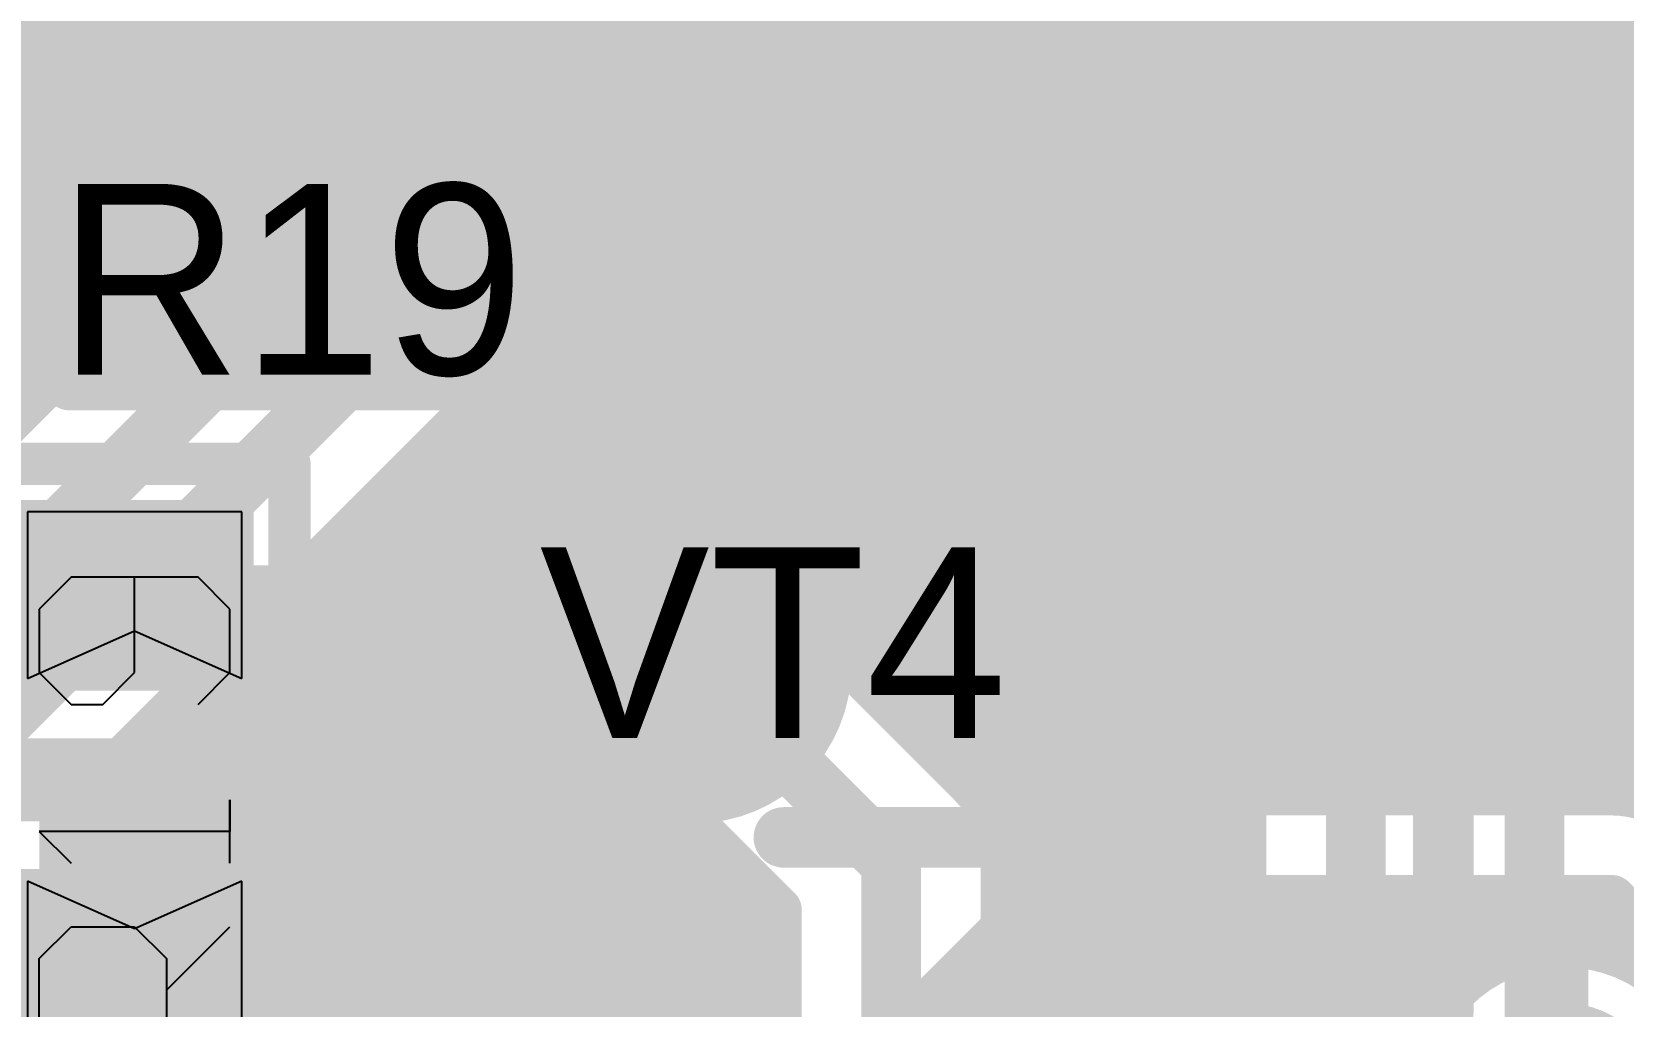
# Model space of a CAD drawing. Header units: millimetres. Extents: x 0.11 to 5.67, y 0.55 to 4.24.
# Drawn here: x 4.5244 to 4.7873, y 1.9892 to 2.1501 of the extents above; entities that cross this region are included whole.
import ezdxf

# ---------------------------------------------------------------- set-up
doc = ezdxf.new("R2010")
doc.units = ezdxf.units.MM
doc.header["$MEASUREMENT"] = 0
for name, color, linetype in [('BottomLayer', 5, 'Continuous'), ('InternalPlane1', 76, 'Continuous'), ('InternalPlane2', 16, 'Continuous'), ('Mechanical3', 76, 'Continuous'), ('MultiLayer', 9, 'Continuous'), ('TopLayer', 1, 'Continuous'), ('TopOverlay', 2, 'Continuous'), ('TopPaste', 8, 'Continuous'), ('TopSolder', 216, 'Continuous'), ('ViaHoleLayer', 16, 'Continuous')]:
    doc.layers.add(name, color=color, linetype=linetype)

# ---------------------------------------------------------------- blocks, each defined once
blk = doc.blocks.new('PBD16_44')
at = {"layer": 'TopOverlay', "const_width": 0.01}
blk.add_lwpolyline([(0.775, 0.175), (-0.085, 0.175)], dxfattribs=at)
blk = doc.blocks.new('SOT_23_123__62')
at = {"layer": 'Mechanical3'}
for p, q in [((-0.04429, 0.01967), (-0.04429, -0.00132)), ((-0.0233, -0.00132), (-0.0233, 0.01967)), ((-0.01281, 0.01967), (0.00819, 0.01967)), ((0.00819, 0.01967), (-0.00231, 0.01967)), ((-0.00231, 0.01967), (-0.00231, -0.01181)), ((0.03442, 0.01967), (0.01868, 0.00393)), ((0.03442, -0.01181), (0.03442, 0.01967)), ((0.01868, 0.00393), (0.03967, 0.00393)), ((-0.04429, -0.00132), (-0.0338, -0.01181)), ((-0.0338, -0.01181), (-0.0233, -0.00132))]:
    blk.add_line(p, q, dxfattribs=at)
at = {"layer": 'TopLayer', "const_width": 0.02807}
for points in [[(0.03027, 0.03866), (0.06125, 0.03866)], [(-0.06073, -0.00134), (-0.02975, -0.00134)], [(0.03027, -0.04134), (0.06125, -0.04134)]]:
    blk.add_lwpolyline(points, dxfattribs=at)
at = {"layer": 'TopLayer', "const_width": 0.01404}
for points in [[(0.02325, 0.03866, 1), (0.03729, 0.03866, 1)], [(0.05423, 0.03866, 1), (0.06827, 0.03866, 1)], [(-0.06775, -0.00134, 1), (-0.05371, -0.00134, 1)], [(-0.03677, -0.00134, 1), (-0.02273, -0.00134, 1)], [(0.02325, -0.04134, 1), (0.03729, -0.04134, 1)], [(0.05423, -0.04134, 1), (0.06827, -0.04134, 1)]]:
    blk.add_lwpolyline(points, format="xyb", close=True, dxfattribs=at)
at = {"layer": 'TopOverlay', "const_width": 0.01}
for points in [[(-0.02424, 0.05866), (-0.02424, 0.02866)], [(0.01576, 0.05866), (-0.02424, 0.05866)], [(0.02576, 0.00866), (0.02576, -0.01134)], [(-0.02424, -0.03134), (-0.02424, -0.06134)], [(0.01576, -0.06134), (-0.02424, -0.06134)]]:
    blk.add_lwpolyline(points, dxfattribs=at)
at = {"layer": 'TopOverlay', "const_width": 0.005}
for points in [[(-0.02674, 0.05866, 1), (-0.02174, 0.05866, 1)], [(-0.02674, 0.05866, 1), (-0.02174, 0.05866, 1)], [(0.01326, 0.05866, 1), (0.01826, 0.05866, 1)], [(-0.02674, 0.02866, 1), (-0.02174, 0.02866, 1)], [(0.02326, 0.00866, 1), (0.02826, 0.00866, 1)], [(0.02326, -0.01134, 1), (0.02826, -0.01134, 1)], [(-0.02674, -0.03134, 1), (-0.02174, -0.03134, 1)], [(-0.02674, -0.06134, 1), (-0.02174, -0.06134, 1)], [(-0.02674, -0.06134, 1), (-0.02174, -0.06134, 1)], [(0.01326, -0.06134, 1), (0.01826, -0.06134, 1)]]:
    blk.add_lwpolyline(points, format="xyb", close=True, dxfattribs=at)
at = {"layer": 'TopPaste', "const_width": 0.02807}
for points in [[(0.03027, 0.03866), (0.06125, 0.03866)], [(-0.06073, -0.00134), (-0.02975, -0.00134)], [(0.03027, -0.04134), (0.06125, -0.04134)]]:
    blk.add_lwpolyline(points, dxfattribs=at)
at = {"layer": 'TopPaste', "const_width": 0.01404}
for points in [[(0.02325, 0.03866, 1), (0.03729, 0.03866, 1)], [(0.05423, 0.03866, 1), (0.06827, 0.03866, 1)], [(-0.06775, -0.00134, 1), (-0.05371, -0.00134, 1)], [(-0.03677, -0.00134, 1), (-0.02273, -0.00134, 1)], [(0.02325, -0.04134, 1), (0.03729, -0.04134, 1)], [(0.05423, -0.04134, 1), (0.06827, -0.04134, 1)]]:
    blk.add_lwpolyline(points, format="xyb", close=True, dxfattribs=at)
at = {"layer": 'TopSolder', "const_width": 0.03201}
for points in [[(0.03027, 0.03866), (0.06125, 0.03866)], [(-0.06073, -0.00134), (-0.02975, -0.00134)], [(0.03027, -0.04134), (0.06125, -0.04134)]]:
    blk.add_lwpolyline(points, dxfattribs=at)
at = {"layer": 'TopSolder', "const_width": 0.016}
for points in [[(0.02227, 0.03866, 1), (0.03827, 0.03866, 1)], [(0.05325, 0.03866, 1), (0.06925, 0.03866, 1)], [(-0.06873, -0.00134, 1), (-0.05273, -0.00134, 1)], [(-0.03775, -0.00134, 1), (-0.02175, -0.00134, 1)], [(0.02227, -0.04134, 1), (0.03827, -0.04134, 1)], [(0.05325, -0.04134, 1), (0.06925, -0.04134, 1)]]:
    blk.add_lwpolyline(points, format="xyb", close=True, dxfattribs=at)
blk = doc.blocks.new('SOT_23_123__63')
at = {"layer": 'Mechanical3'}
for p, q in [((-0.04429, 0.01967), (-0.04429, -0.00132)), ((-0.0233, -0.00132), (-0.0233, 0.01967)), ((-0.01281, 0.01967), (0.00819, 0.01967)), ((0.00819, 0.01967), (-0.00231, 0.01967)), ((-0.00231, 0.01967), (-0.00231, -0.01181)), ((0.01868, 0.01443), (0.02393, 0.01967)), ((0.02393, 0.01967), (0.03442, 0.01967)), ((0.03442, 0.01967), (0.03967, 0.01443)), ((0.03967, 0.01443), (0.03967, 0.00918)), ((0.03967, 0.00918), (0.03442, 0.00393)), ((0.03442, 0.00393), (0.02918, 0.00393)), ((0.02918, 0.00393), (0.03442, 0.00393)), ((0.03442, 0.00393), (0.03967, -0.00132)), ((-0.04429, -0.00132), (-0.0338, -0.01181)), ((-0.0338, -0.01181), (-0.0233, -0.00132)), ((0.03967, -0.00132), (0.03967, -0.00656)), ((0.02393, -0.01181), (0.01868, -0.00656)), ((0.03967, -0.00656), (0.03442, -0.01181)), ((0.03442, -0.01181), (0.02393, -0.01181))]:
    blk.add_line(p, q, dxfattribs=at)
at = {"layer": 'TopLayer', "const_width": 0.02807}
for points in [[(0.03027, 0.03866), (0.06125, 0.03866)], [(-0.06073, -0.00134), (-0.02975, -0.00134)], [(0.03027, -0.04134), (0.06125, -0.04134)]]:
    blk.add_lwpolyline(points, dxfattribs=at)
at = {"layer": 'TopLayer', "const_width": 0.01404}
for points in [[(0.02325, 0.03866, 1), (0.03729, 0.03866, 1)], [(0.05423, 0.03866, 1), (0.06827, 0.03866, 1)], [(-0.06775, -0.00134, 1), (-0.05371, -0.00134, 1)], [(-0.03677, -0.00134, 1), (-0.02273, -0.00134, 1)], [(0.02325, -0.04134, 1), (0.03729, -0.04134, 1)], [(0.05423, -0.04134, 1), (0.06827, -0.04134, 1)]]:
    blk.add_lwpolyline(points, format="xyb", close=True, dxfattribs=at)
at = {"layer": 'TopOverlay', "const_width": 0.01}
for points in [[(-0.02424, 0.02866), (-0.02424, 0.05866)], [(0.01576, 0.05866), (-0.02424, 0.05866)], [(0.02576, -0.01134), (0.02576, 0.00866)], [(-0.02424, -0.06134), (-0.02424, -0.03134)], [(0.01576, -0.06134), (-0.02424, -0.06134)]]:
    blk.add_lwpolyline(points, dxfattribs=at)
at = {"layer": 'TopOverlay', "const_width": 0.005}
for points in [[(-0.02674, 0.05866, 1), (-0.02174, 0.05866, 1)], [(-0.02674, 0.05866, 1), (-0.02174, 0.05866, 1)], [(0.01326, 0.05866, 1), (0.01826, 0.05866, 1)], [(-0.02674, 0.02866, 1), (-0.02174, 0.02866, 1)], [(0.02326, 0.00866, 1), (0.02826, 0.00866, 1)], [(0.02326, -0.01134, 1), (0.02826, -0.01134, 1)], [(-0.02674, -0.03134, 1), (-0.02174, -0.03134, 1)], [(-0.02674, -0.06134, 1), (-0.02174, -0.06134, 1)], [(-0.02674, -0.06134, 1), (-0.02174, -0.06134, 1)], [(0.01326, -0.06134, 1), (0.01826, -0.06134, 1)]]:
    blk.add_lwpolyline(points, format="xyb", close=True, dxfattribs=at)
at = {"layer": 'TopPaste', "const_width": 0.02807}
for points in [[(0.03027, 0.03866), (0.06125, 0.03866)], [(-0.06073, -0.00134), (-0.02975, -0.00134)], [(0.03027, -0.04134), (0.06125, -0.04134)]]:
    blk.add_lwpolyline(points, dxfattribs=at)
at = {"layer": 'TopPaste', "const_width": 0.01404}
for points in [[(0.02325, 0.03866, 1), (0.03729, 0.03866, 1)], [(0.05423, 0.03866, 1), (0.06827, 0.03866, 1)], [(-0.06775, -0.00134, 1), (-0.05371, -0.00134, 1)], [(-0.03677, -0.00134, 1), (-0.02273, -0.00134, 1)], [(0.02325, -0.04134, 1), (0.03729, -0.04134, 1)], [(0.05423, -0.04134, 1), (0.06827, -0.04134, 1)]]:
    blk.add_lwpolyline(points, format="xyb", close=True, dxfattribs=at)
at = {"layer": 'TopSolder', "const_width": 0.03201}
for points in [[(0.03027, 0.03866), (0.06125, 0.03866)], [(-0.06073, -0.00134), (-0.02975, -0.00134)], [(0.03027, -0.04134), (0.06125, -0.04134)]]:
    blk.add_lwpolyline(points, dxfattribs=at)
at = {"layer": 'TopSolder', "const_width": 0.016}
for points in [[(0.02227, 0.03866, 1), (0.03827, 0.03866, 1)], [(0.05325, 0.03866, 1), (0.06925, 0.03866, 1)], [(-0.06873, -0.00134, 1), (-0.05273, -0.00134, 1)], [(-0.03775, -0.00134, 1), (-0.02175, -0.00134, 1)], [(0.02227, -0.04134, 1), (0.03827, -0.04134, 1)], [(0.05325, -0.04134, 1), (0.06925, -0.04134, 1)]]:
    blk.add_lwpolyline(points, format="xyb", close=True, dxfattribs=at)
blk = doc.blocks.new('RC0603_157')
at = {"layer": 'Mechanical3'}
for p, q in [((-0.04528, -0.01575), (-0.04528, 0.01574)), ((-0.04528, 0.01574), (-0.02953, 0.01574)), ((-0.02953, 0.01574), (-0.02429, 0.01049)), ((-0.00854, 0.01574), (-0.01379, 0.01049)), ((-0.00854, -0.01575), (-0.00854, 0.01574)), ((0.0177, 0.01574), (0.01245, 0.01049)), ((0.02819, 0.01574), (0.0177, 0.01574)), ((0.03344, 0.01049), (0.02819, 0.01574)), ((-0.02429, 0.01049), (-0.02429, -0.00001)), ((0.01245, 0.01049), (0.01245, 0.00524)), ((0.03344, -0.0105), (0.03344, 0.01049)), ((0.01245, 0.00524), (0.0177, -0.00001)), ((-0.02429, -0.00001), (-0.02953, -0.00525)), ((0.0177, -0.00001), (0.03344, -0.00001)), ((-0.02953, -0.00525), (-0.04528, -0.00525)), ((-0.03478, -0.00525), (-0.02429, -0.01575)), ((0.01245, -0.0105), (0.0177, -0.01575)), ((0.02819, -0.01575), (0.03344, -0.0105)), ((-0.01379, -0.01575), (-0.00329, -0.01575)), ((-0.00329, -0.01575), (-0.00854, -0.01575)), ((0.0177, -0.01575), (0.02819, -0.01575))]:
    blk.add_line(p, q, dxfattribs=at)
at = {"layer": 'TopLayer'}
for points in [[(-0.04429, -0.01772), (-0.01673, -0.01772), (-0.04429, 0.01772), (-0.01673, 0.01772)], [(0.04427, 0.01772), (0.01671, 0.01772), (0.04427, -0.01772), (0.01671, -0.01772)]]:
    blk.add_solid(points, dxfattribs=at)
at = {"layer": 'TopOverlay', "const_width": 0.00701}
for points in [[(-0.05217, 0.02559), (-0.05217, -0.02559)], [(-0.05217, 0.02559), (0.05217, 0.02559)], [(0.05217, 0.02559), (0.05217, -0.02559)], [(-0.05217, -0.02559), (0.05217, -0.02559)]]:
    blk.add_lwpolyline(points, dxfattribs=at)
at = {"layer": 'TopOverlay', "const_width": 0.0035}
for points in [[(-0.05392, 0.02559, 1), (-0.05041, 0.02559, 1)], [(-0.05392, 0.02559, 1), (-0.05041, 0.02559, 1)], [(0.05041, 0.02559, 1), (0.05392, 0.02559, 1)], [(0.05041, 0.02559, 1), (0.05392, 0.02559, 1)], [(-0.05392, -0.02559, 1), (-0.05041, -0.02559, 1)], [(-0.05392, -0.02559, 1), (-0.05041, -0.02559, 1)], [(0.05041, -0.02559, 1), (0.05392, -0.02559, 1)], [(0.05041, -0.02559, 1), (0.05392, -0.02559, 1)]]:
    blk.add_lwpolyline(points, format="xyb", close=True, dxfattribs=at)
at = {"layer": 'TopPaste'}
for p, q in [((-0.04429, 0.01772), (-0.04429, -0.01772)), ((-0.01673, 0.01772), (-0.04429, 0.01772)), ((-0.02461, 0), (-0.01673, 0.01772)), ((0.04427, 0.01772), (0.01671, 0.01772)), ((0.01671, 0.01772), (0.02458, 0)), ((0.04427, -0.01772), (0.04427, 0.01772)), ((-0.01673, -0.01772), (-0.02461, 0)), ((0.02458, 0), (0.01671, -0.01772)), ((-0.04429, -0.01772), (-0.01673, -0.01772)), ((0.01671, -0.01772), (0.04427, -0.01772))]:
    blk.add_line(p, q, dxfattribs=at)
at = {"layer": 'TopSolder'}
for points in [[(-0.04626, -0.01969), (-0.01476, -0.01969), (-0.04626, 0.01969), (-0.01476, 0.01969)], [(0.04624, 0.01969), (0.01474, 0.01969), (0.04624, -0.01969), (0.01474, -0.01969)]]:
    blk.add_solid(points, dxfattribs=at)

msp = doc.modelspace()

# ---------------------------------------------------------------- linework, layer by layer
at = {"layer": 'BottomLayer'}
for points, const_width in [([(4.51083, 2.02756), (4.68996, 2.20669)], 0.00984), ([(4.78123, 2.12658), (4.78123, 2.20362)], 0.00787), ([(4.52953, 2.01981), (4.70318, 2.19347)], 0.00787), ([(4.48186, 2.04731), (4.61818, 2.18363)], 0.00787), ([(4.49508, 2.03408), (4.64331, 2.18231)], 0.00984), ([(4.38717, 2.14862), (4.58317, 2.14862)], 0.00787), ([(4.65833, 2.14862), (4.78123, 2.14862)], 0.00787), ([(4.37929, 2.14074), (4.57529, 2.14074)], 0.00787), ([(4.65046, 2.14074), (4.78123, 2.14074)], 0.00787), ([(4.77264, 2.06299), (4.84331, 2.13366)], 0.00984), ([(4.37142, 2.13287), (4.56742, 2.13287)], 0.00787), ([(4.64258, 2.13287), (4.78123, 2.13287)], 0.00787), ([(4.72989, 2.07523), (4.78123, 2.12658)], 0.00787), ([(4.38596, 2.12499), (4.55954, 2.12499)], 0.00787), ([(4.63471, 2.12499), (4.77965, 2.12499)], 0.00787), ([(4.74311, 2.06201), (4.79993, 2.11883)], 0.00984), ([(4.39492, 2.11712), (4.55167, 2.11712)], 0.00787), ([(4.62683, 2.11712), (4.77178, 2.11712)], 0.00787), ([(4.39866, 2.10925), (4.5438, 2.10925)], 0.00787), ([(4.61896, 2.10925), (4.7639, 2.10925)], 0.00787), ([(4.39959, 2.10137), (4.53592, 2.10137)], 0.00787), ([(4.61109, 2.10137), (4.75603, 2.10137)], 0.00787), ([(4.39802, 2.0935), (4.52805, 2.0935)], 0.00787), ([(4.60321, 2.0935), (4.74815, 2.0935)], 0.00787), ([(4.59534, 2.08562), (4.74028, 2.08562)], 0.00787), ([(4.58746, 2.07775), (4.73241, 2.07775)], 0.00787), ([(4.57959, 2.06988), (4.62681, 2.06988)], 0.00787), ([(4.64091, 2.06988), (4.72615, 2.06988)], 0.00787), ([(4.74311, 1.79232), (4.74311, 2.06201)], 0.00984), ([(4.77264, 1.77165), (4.77264, 2.06299)], 0.00984), ([(4.57172, 2.062), (4.61449, 2.062)], 0.00787), ([(4.65323, 2.062), (4.72441, 2.062)], 0.00787), ([(4.72441, 1.80979), (4.72441, 2.06201)], 0.00787), ([(4.56384, 2.05413), (4.60985, 2.05413)], 0.00787), ([(4.65787, 2.05413), (4.72441, 2.05413)], 0.00787), ([(4.55597, 2.04625), (4.60829, 2.04625)], 0.00787), ([(4.63386, 2.04528), (4.66634, 2.0128)], 0.00984), ([(4.65943, 2.04625), (4.72441, 2.04625)], 0.00787), ([(4.65943, 2.04615), (4.67956, 2.02602)], 0.00787), ([(4.54809, 2.03838), (4.60921, 2.03838)], 0.00787), ([(4.6672, 2.03838), (4.72441, 2.03838)], 0.00787), ([(4.54022, 2.03051), (4.61296, 2.03051)], 0.00787), ([(4.67507, 2.03051), (4.72441, 2.03051)], 0.00787), ([(4.53235, 2.02263), (4.62194, 2.02263)], 0.00787), ([(4.68224, 2.02263), (4.72441, 2.02263)], 0.00787), ([(4.52953, 1.62438), (4.52953, 2.01981)], 0.00787), ([(4.63299, 2.0197), (4.64764, 2.00505)], 0.00787), ([(4.52953, 2.01476), (4.63793, 2.01476)], 0.00787), ([(4.66634, 1.86909), (4.66634, 2.0128)], 0.00984), ([(4.68494, 2.01476), (4.72441, 2.01476)], 0.00787), ([(4.68504, 1.88656), (4.68504, 2.0128)], 0.00787), ([(4.52953, 2.00688), (4.6458, 2.00688)], 0.00787), ([(4.64764, 1.88656), (4.64764, 2.00505)], 0.00787), ([(4.68504, 2.00688), (4.72441, 2.00688)], 0.00787), ([(4.52953, 1.99901), (4.64764, 1.99901)], 0.00787), ([(4.68504, 1.99901), (4.72441, 1.99901)], 0.00787), ([(4.52953, 1.99114), (4.64764, 1.99114)], 0.00787), ([(4.68504, 1.99114), (4.72441, 1.99114)], 0.00787)]:
    msp.add_lwpolyline(points, dxfattribs=dict(at, const_width=const_width))
for points, const_width in [([(4.5812, 2.14862, 1), (4.58513, 2.14862, 1)], 0.00394), ([(4.65636, 2.14862, 1), (4.6603, 2.14862, 1)], 0.00394), ([(4.77927, 2.14862, 1), (4.7832, 2.14862, 1)], 0.00394), ([(4.57332, 2.14074, 1), (4.57726, 2.14074, 1)], 0.00394), ([(4.64849, 2.14074, 1), (4.65243, 2.14074, 1)], 0.00394), ([(4.77927, 2.14074, 1), (4.7832, 2.14074, 1)], 0.00394), ([(4.56545, 2.13287, 1), (4.56939, 2.13287, 1)], 0.00394), ([(4.64061, 2.13287, 1), (4.64455, 2.13287, 1)], 0.00394), ([(4.77927, 2.13287, 1), (4.7832, 2.13287, 1)], 0.00394), ([(4.77927, 2.12658, 1), (4.7832, 2.12658, 1)], 0.00394), ([(4.77927, 2.12658, 1), (4.7832, 2.12658, 1)], 0.00394), ([(4.55758, 2.12499, 1), (4.56151, 2.12499, 1)], 0.00394), ([(4.63274, 2.12499, 1), (4.63668, 2.12499, 1)], 0.00394), ([(4.77768, 2.12499, 1), (4.78162, 2.12499, 1)], 0.00394), ([(4.5497, 2.11712, 1), (4.55364, 2.11712, 1)], 0.00394), ([(4.62487, 2.11712, 1), (4.6288, 2.11712, 1)], 0.00394), ([(4.76981, 2.11712, 1), (4.77374, 2.11712, 1)], 0.00394), ([(4.54183, 2.10925, 1), (4.54576, 2.10925, 1)], 0.00394), ([(4.61699, 2.10925, 1), (4.62093, 2.10925, 1)], 0.00394), ([(4.76193, 2.10925, 1), (4.76587, 2.10925, 1)], 0.00394), ([(4.53395, 2.10137, 1), (4.53789, 2.10137, 1)], 0.00394), ([(4.60912, 2.10137, 1), (4.61306, 2.10137, 1)], 0.00394), ([(4.75406, 2.10137, 1), (4.758, 2.10137, 1)], 0.00394), ([(4.52608, 2.0935, 1), (4.53002, 2.0935, 1)], 0.00394), ([(4.60124, 2.0935, 1), (4.60518, 2.0935, 1)], 0.00394), ([(4.74619, 2.0935, 1), (4.75012, 2.0935, 1)], 0.00394), ([(4.59337, 2.08562, 1), (4.59731, 2.08562, 1)], 0.00394), ([(4.73831, 2.08562, 1), (4.74225, 2.08562, 1)], 0.00394), ([(4.5855, 2.07775, 1), (4.58943, 2.07775, 1)], 0.00394), ([(4.73044, 2.07775, 1), (4.73437, 2.07775, 1)], 0.00394), ([(4.72792, 2.07523, 1), (4.73186, 2.07523, 1)], 0.00394), ([(4.72792, 2.07523, 1), (4.73186, 2.07523, 1)], 0.00394), ([(4.72792, 2.07523, 1), (4.73186, 2.07523, 1)], 0.00394), ([(4.57762, 2.06988, 1), (4.58156, 2.06988, 1)], 0.00394), ([(4.62484, 2.06988, 1), (4.62878, 2.06988, 1)], 0.00394), ([(4.63894, 2.06988, 1), (4.64288, 2.06988, 1)], 0.00394), ([(4.72418, 2.06988, 1), (4.72811, 2.06988, 1)], 0.00394), ([(4.74065, 2.06201, 1), (4.74557, 2.06201, 1)], 0.00492), ([(4.74065, 2.06201, 1), (4.74557, 2.06201, 1)], 0.00492), ([(4.77018, 2.06299, 1), (4.7751, 2.06299, 1)], 0.00492), ([(4.77018, 2.06299, 1), (4.7751, 2.06299, 1)], 0.00492), ([(4.56975, 2.062, 1), (4.57369, 2.062, 1)], 0.00394), ([(4.61252, 2.062, 1), (4.61646, 2.062, 1)], 0.00394), ([(4.65126, 2.062, 1), (4.65519, 2.062, 1)], 0.00394), ([(4.72244, 2.06201, 1), (4.72638, 2.06201, 1)], 0.00394), ([(4.72244, 2.062, 1), (4.72638, 2.062, 1)], 0.00394), ([(4.72244, 2.06201, 1), (4.72638, 2.06201, 1)], 0.00394), ([(4.72244, 2.06201, 1), (4.72638, 2.06201, 1)], 0.00394), ([(4.56187, 2.05413, 1), (4.56581, 2.05413, 1)], 0.00394), ([(4.60788, 2.05413, 1), (4.61182, 2.05413, 1)], 0.00394), ([(4.62795, 2.04528, 1), (4.63976, 2.04528, 1)], 0.01181), ([(4.6559, 2.05413, 1), (4.65984, 2.05413, 1)], 0.00394), ([(4.72244, 2.05413, 1), (4.72638, 2.05413, 1)], 0.00394), ([(4.554, 2.04625, 1), (4.55794, 2.04625, 1)], 0.00394), ([(4.60632, 2.04625, 1), (4.61026, 2.04625, 1)], 0.00394), ([(4.6314, 2.04528, 1), (4.63632, 2.04528, 1)], 0.00492), ([(4.65746, 2.04625, 1), (4.6614, 2.04625, 1)], 0.00394), ([(4.65747, 2.04615, 1), (4.6614, 2.04615, 1)], 0.00394), ([(4.65747, 2.04615, 1), (4.6614, 2.04615, 1)], 0.00394), ([(4.72244, 2.04625, 1), (4.72638, 2.04625, 1)], 0.00394), ([(4.54613, 2.03838, 1), (4.55006, 2.03838, 1)], 0.00394), ([(4.60725, 2.03838, 1), (4.61118, 2.03838, 1)], 0.00394), ([(4.66523, 2.03838, 1), (4.66917, 2.03838, 1)], 0.00394), ([(4.72244, 2.03838, 1), (4.72638, 2.03838, 1)], 0.00394), ([(4.53825, 2.03051, 1), (4.54219, 2.03051, 1)], 0.00394), ([(4.61099, 2.03051, 1), (4.61493, 2.03051, 1)], 0.00394), ([(4.67311, 2.03051, 1), (4.67704, 2.03051, 1)], 0.00394), ([(4.72244, 2.03051, 1), (4.72638, 2.03051, 1)], 0.00394), ([(4.67759, 2.02602, 1), (4.68153, 2.02602, 1)], 0.00394), ([(4.67759, 2.02602, 1), (4.68153, 2.02602, 1)], 0.00394), ([(4.67759, 2.02602, 1), (4.68153, 2.02602, 1)], 0.00394), ([(4.53038, 2.02263, 1), (4.53432, 2.02263, 1)], 0.00394), ([(4.61997, 2.02263, 1), (4.6239, 2.02263, 1)], 0.00394), ([(4.68027, 2.02263, 1), (4.68421, 2.02263, 1)], 0.00394), ([(4.72244, 2.02263, 1), (4.72638, 2.02263, 1)], 0.00394), ([(4.52756, 2.01981, 1), (4.5315, 2.01981, 1)], 0.00394), ([(4.52756, 2.01981, 1), (4.5315, 2.01981, 1)], 0.00394), ([(4.63102, 2.0197, 1), (4.63496, 2.0197, 1)], 0.00394), ([(4.63102, 2.0197, 1), (4.63496, 2.0197, 1)], 0.00394), ([(4.52756, 2.01476, 1), (4.5315, 2.01476, 1)], 0.00394), ([(4.63596, 2.01476, 1), (4.6399, 2.01476, 1)], 0.00394), ([(4.66388, 2.0128, 1), (4.6688, 2.0128, 1)], 0.00492), ([(4.66388, 2.0128, 1), (4.6688, 2.0128, 1)], 0.00492), ([(4.68297, 2.01476, 1), (4.6869, 2.01476, 1)], 0.00394), ([(4.68307, 2.0128, 1), (4.68701, 2.0128, 1)], 0.00394), ([(4.68307, 2.0128, 1), (4.68701, 2.0128, 1)], 0.00394), ([(4.68307, 2.0128, 1), (4.68701, 2.0128, 1)], 0.00394), ([(4.72244, 2.01476, 1), (4.72638, 2.01476, 1)], 0.00394), ([(4.52756, 2.00688, 1), (4.5315, 2.00688, 1)], 0.00394), ([(4.64383, 2.00688, 1), (4.64777, 2.00688, 1)], 0.00394), ([(4.64567, 2.00505, 1), (4.64961, 2.00505, 1)], 0.00394), ([(4.64567, 2.00505, 1), (4.64961, 2.00505, 1)], 0.00394), ([(4.68307, 2.00688, 1), (4.68701, 2.00688, 1)], 0.00394), ([(4.72244, 2.00688, 1), (4.72638, 2.00688, 1)], 0.00394), ([(4.52756, 1.99901, 1), (4.5315, 1.99901, 1)], 0.00394), ([(4.64567, 1.99901, 1), (4.64961, 1.99901, 1)], 0.00394), ([(4.68307, 1.99901, 1), (4.68701, 1.99901, 1)], 0.00394), ([(4.72244, 1.99901, 1), (4.72638, 1.99901, 1)], 0.00394), ([(4.52756, 1.99114, 1), (4.5315, 1.99114, 1)], 0.00394), ([(4.64567, 1.99114, 1), (4.64961, 1.99114, 1)], 0.00394), ([(4.68307, 1.99114, 1), (4.68701, 1.99114, 1)], 0.00394), ([(4.72244, 1.99114, 1), (4.72638, 1.99114, 1)], 0.00394)]:
    msp.add_lwpolyline(points, format="xyb", close=True, dxfattribs=dict(at, const_width=const_width))
at = {"layer": 'BottomLayer', "const_width": 0.00787}
for points in [[(4.72441, 2.06201, -0.198912), (4.72989, 2.07523)], [(4.72441, 2.06201, -0.198912), (4.72989, 2.07523)], [(4.63299, 2.0197, -2.302546), (4.65943, 2.04615)], [(4.67956, 2.02602, -0.198912), (4.68504, 2.0128)], [(4.67956, 2.02602, -0.198912), (4.68504, 2.0128)]]:
    msp.add_lwpolyline(points, format="xyb", dxfattribs=at)
at = {"layer": 'InternalPlane1', "const_width": 0.02591}
msp.add_lwpolyline([(4.62091, 2.04528, 1), (4.64681, 2.04528, 1)], format="xyb", close=True, dxfattribs=at)
at = {"layer": 'InternalPlane2', "const_width": 0.02591}
msp.add_lwpolyline([(4.62091, 2.04528, 1), (4.64681, 2.04528, 1)], format="xyb", close=True, dxfattribs=at)
at = {"layer": 'MultiLayer', "const_width": 0.01181}
msp.add_lwpolyline([(4.62795, 2.04528, 1), (4.63976, 2.04528, 1)], format="xyb", close=True, dxfattribs=at)
at = {"layer": 'TopLayer'}
for points, const_width in [([(4.49902, 2.14862), (5.08957, 2.14862)], 0.00787), ([(4.49902, 2.14074), (5.08957, 2.14074)], 0.00787), ([(4.49902, 2.13287), (5.08957, 2.13287)], 0.00787), ([(4.49902, 2.12499), (5.08957, 2.12499)], 0.00787), ([(4.49902, 2.12303), (4.53051, 2.09154)], 0.00787), ([(4.50493, 2.11712), (5.08957, 2.11712)], 0.00787), ([(4.5128, 2.10925), (5.08858, 2.10925)], 0.00787), ([(4.52068, 2.10137), (5.0807, 2.10137)], 0.00787), ([(4.52855, 2.0935), (5.07283, 2.0935)], 0.00787), ([(4.53051, 2.09154), (4.62795, 2.09154)], 0.00787), ([(4.62795, 2.09154), (4.69488, 2.02461)], 0.00787), ([(4.63386, 2.08562), (4.80243, 2.08562)], 0.00787), ([(4.64174, 2.07775), (4.79527, 2.07775)], 0.00787), ([(4.64961, 2.06988), (4.79224, 2.06988)], 0.00787), ([(4.65749, 2.062), (4.79171, 2.062)], 0.00787), ([(4.54134, 2.05706), (4.61834, 2.05706)], 0.00984), ([(4.61834, 2.05706), (4.63013, 2.04528)], 0.00984), ([(4.66536, 2.05413), (4.79171, 2.05413)], 0.00787), ([(4.63013, 2.04528), (4.63386, 2.04528)], 0.00984), ([(4.67323, 2.04625), (4.79171, 2.04625)], 0.00787), ([(4.57283, 2.03836), (4.60922, 2.03836)], 0.00787), ([(4.57283, 2.0295), (4.57283, 2.03836)], 0.00787), ([(4.68111, 2.03838), (4.79171, 2.03838)], 0.00787), ([(4.50984, 2.0295), (4.57283, 2.0295)], 0.00787), ([(4.57283, 2.03051), (4.61296, 2.03051)], 0.00787), ([(4.68898, 2.03051), (4.79191, 2.03051)], 0.00787), ([(4.50984, 2.02362), (4.57283, 2.02362)], 0.00787), ([(4.57283, 2.01624), (4.57283, 2.02362)], 0.00787), ([(4.60312, 2.02486), (4.61843, 2.02486)], 0.00787), ([(4.69488, 2.02461), (4.78543, 2.02461)], 0.00787), ([(4.57283, 2.02263), (4.59221, 2.02263)], 0.00787), ([(4.57283, 2.01624), (4.58299, 2.01624)], 0.00787), ([(4.66732, 1.98425), (4.68996, 2.00689)], 0.00787), ([(4.68996, 2.00689), (4.78543, 2.00689)], 0.00787), ([(4.68995, 2.00688), (4.78544, 2.00688)], 0.00787), ([(4.78543, 2.00689), (4.8189, 1.97343)], 0.00787), ([(4.54134, 1.99606), (4.54183, 1.99656)], 0.01181), ([(4.54183, 1.99656), (4.61812, 1.99656)], 0.01181), ([(4.61812, 1.99656), (4.61861, 1.99705)], 0.01181), ([(4.68208, 1.99901), (4.77247, 1.99901)], 0.00787), ([(4.78265, 1.99901), (4.79331, 1.99901)], 0.00787), ([(4.77756, 1.95818), (4.77756, 1.99558)], 0.00787), ([(4.67421, 1.99114), (4.75851, 1.99114)], 0.00787)]:
    msp.add_lwpolyline(points, dxfattribs=dict(at, const_width=const_width))
for points, const_width in [([(4.51871, 2.10137, 1), (4.52264, 2.10137, 1)], 0.00394), ([(4.52658, 2.0935, 1), (4.53052, 2.0935, 1)], 0.00394), ([(4.52854, 2.09154, 1), (4.53248, 2.09154, 1)], 0.00394), ([(4.52854, 2.09154, 1), (4.53248, 2.09154, 1)], 0.00394), ([(4.62598, 2.09154, 1), (4.62992, 2.09154, 1)], 0.00394), ([(4.62598, 2.09154, 1), (4.62992, 2.09154, 1)], 0.00394), ([(4.6319, 2.08562, 1), (4.63583, 2.08562, 1)], 0.00394), ([(4.63977, 2.07775, 1), (4.64371, 2.07775, 1)], 0.00394), ([(4.64764, 2.06988, 1), (4.65158, 2.06988, 1)], 0.00394), ([(4.65552, 2.062, 1), (4.65945, 2.062, 1)], 0.00394), ([(4.53888, 2.05706, 1), (4.5438, 2.05706, 1)], 0.00492), ([(4.61588, 2.05706, 1), (4.6208, 2.05706, 1)], 0.00492), ([(4.61588, 2.05706, 1), (4.6208, 2.05706, 1)], 0.00492), ([(4.62795, 2.04528, 1), (4.63976, 2.04528, 1)], 0.01181), ([(4.66339, 2.05413, 1), (4.66733, 2.05413, 1)], 0.00394), ([(4.62767, 2.04528, 1), (4.63259, 2.04528, 1)], 0.00492), ([(4.62767, 2.04528, 1), (4.63259, 2.04528, 1)], 0.00492), ([(4.6314, 2.04528, 1), (4.63632, 2.04528, 1)], 0.00492), ([(4.67127, 2.04625, 1), (4.6752, 2.04625, 1)], 0.00394), ([(4.57087, 2.03836, 1), (4.5748, 2.03836, 1)], 0.00394), ([(4.57087, 2.03836, 1), (4.5748, 2.03836, 1)], 0.00394), ([(4.60725, 2.03836, 1), (4.61119, 2.03836, 1)], 0.00394), ([(4.60725, 2.03836, 1), (4.61119, 2.03836, 1)], 0.00394), ([(4.67914, 2.03838, 1), (4.68308, 2.03838, 1)], 0.00394), ([(4.57087, 2.03051, 1), (4.5748, 2.03051, 1)], 0.00394), ([(4.57087, 2.0295, 1), (4.5748, 2.0295, 1)], 0.00394), ([(4.57087, 2.0295, 1), (4.5748, 2.0295, 1)], 0.00394), ([(4.61099, 2.03051, 1), (4.61493, 2.03051, 1)], 0.00394), ([(4.68701, 2.03051, 1), (4.69095, 2.03051, 1)], 0.00394), ([(4.57087, 2.02362, 1), (4.5748, 2.02362, 1)], 0.00394), ([(4.57087, 2.02362, 1), (4.5748, 2.02362, 1)], 0.00394), ([(4.60115, 2.02486, 1), (4.60509, 2.02486, 1)], 0.00394), ([(4.60115, 2.02486, 1), (4.60509, 2.02486, 1)], 0.00394), ([(4.61646, 2.02486, 1), (4.62039, 2.02486, 1)], 0.00394), ([(4.61646, 2.02486, 1), (4.62039, 2.02486, 1)], 0.00394), ([(4.69291, 2.02461, 1), (4.69685, 2.02461, 1)], 0.00394), ([(4.69291, 2.02461, 1), (4.69685, 2.02461, 1)], 0.00394), ([(4.78346, 2.02461, 1), (4.7874, 2.02461, 1)], 0.00394), ([(4.78346, 2.02461, 1), (4.7874, 2.02461, 1)], 0.00394), ([(4.78346, 2.02461, 1), (4.7874, 2.02461, 1)], 0.00394), ([(4.57087, 2.02263, 1), (4.5748, 2.02263, 1)], 0.00394), ([(4.59024, 2.02263, 1), (4.59417, 2.02263, 1)], 0.00394), ([(4.57087, 2.01624, 1), (4.5748, 2.01624, 1)], 0.00394), ([(4.57087, 2.01624, 1), (4.5748, 2.01624, 1)], 0.00394), ([(4.58102, 2.01624, 1), (4.58495, 2.01624, 1)], 0.00394), ([(4.58102, 2.01624, 1), (4.58495, 2.01624, 1)], 0.00394), ([(4.68799, 2.00689, 1), (4.69193, 2.00689, 1)], 0.00394), ([(4.68799, 2.00689, 1), (4.69193, 2.00689, 1)], 0.00394), ([(4.68799, 2.00688, 1), (4.69192, 2.00688, 1)], 0.00394), ([(4.78346, 2.00689, 1), (4.7874, 2.00689, 1)], 0.00394), ([(4.78346, 2.00689, 1), (4.7874, 2.00689, 1)], 0.00394), ([(4.78347, 2.00688, 1), (4.78741, 2.00688, 1)], 0.00394), ([(4.53839, 1.99606, 1), (4.54429, 1.99606, 1)], 0.00591), ([(4.53888, 1.99656, 1), (4.54478, 1.99656, 1)], 0.00591), ([(4.53888, 1.99656, 1), (4.54478, 1.99656, 1)], 0.00591), ([(4.61517, 1.99656, 1), (4.62107, 1.99656, 1)], 0.00591), ([(4.61517, 1.99656, 1), (4.62107, 1.99656, 1)], 0.00591), ([(4.61566, 1.99705, 1), (4.62156, 1.99705, 1)], 0.00591), ([(4.68011, 1.99901, 1), (4.68405, 1.99901, 1)], 0.00394), ([(4.7705, 1.99901, 1), (4.77444, 1.99901, 1)], 0.00394), ([(4.78068, 1.99901, 1), (4.78461, 1.99901, 1)], 0.00394), ([(4.77559, 1.99558, 1), (4.77953, 1.99558, 1)], 0.00394), ([(4.67224, 1.99114, 1), (4.67618, 1.99114, 1)], 0.00394), ([(4.75654, 1.99114, 1), (4.76048, 1.99114, 1)], 0.00394)]:
    msp.add_lwpolyline(points, format="xyb", close=True, dxfattribs=dict(at, const_width=const_width))
at = {"layer": 'TopLayer', "const_width": 0.00787}
for points in [[(4.61843, 2.02486, -0.163924), (4.60922, 2.03836)], [(4.58299, 2.01624, -0.205126), (4.60312, 2.02486)], [(4.78543, 2.02461, -0.133917), (4.79443, 2.02215)], [(4.78543, 2.02461, -0.133917), (4.79443, 2.02215)], [(4.75171, 1.97367, -1), (4.80341, 1.97367)]]:
    msp.add_lwpolyline(points, format="xyb", dxfattribs=at)
at = {"layer": 'ViaHoleLayer', "const_width": 0.00591}
msp.add_lwpolyline([(4.63091, 2.04528, 1), (4.63681, 2.04528, 1)], format="xyb", close=True, dxfattribs=at)

# ---------------------------------------------------------------- block references
for name, p, rotation in [('PBD16_44', (5.14272, 2.31988), 180), ('RC0603_157', (4.54134, 2.02657), 90), ('SOT_23_123__63', (4.8189, 2.00394), 270), ('SOT_23_123__62', (4.66437, 1.95571), 180)]:
    msp.add_blockref(name, p, dxfattribs=dict(rotation=rotation))

# ---------------------------------------------------------------- texts
at = {"layer": 'TopOverlay'}
for s, p in [('R19', (4.52855, 2.0935)), ('VT4', (4.60827, 2.03346))]:
    msp.add_text(s, height=0.031496, dxfattribs=at).set_placement(p)

doc.saveas('drawing.dxf')
